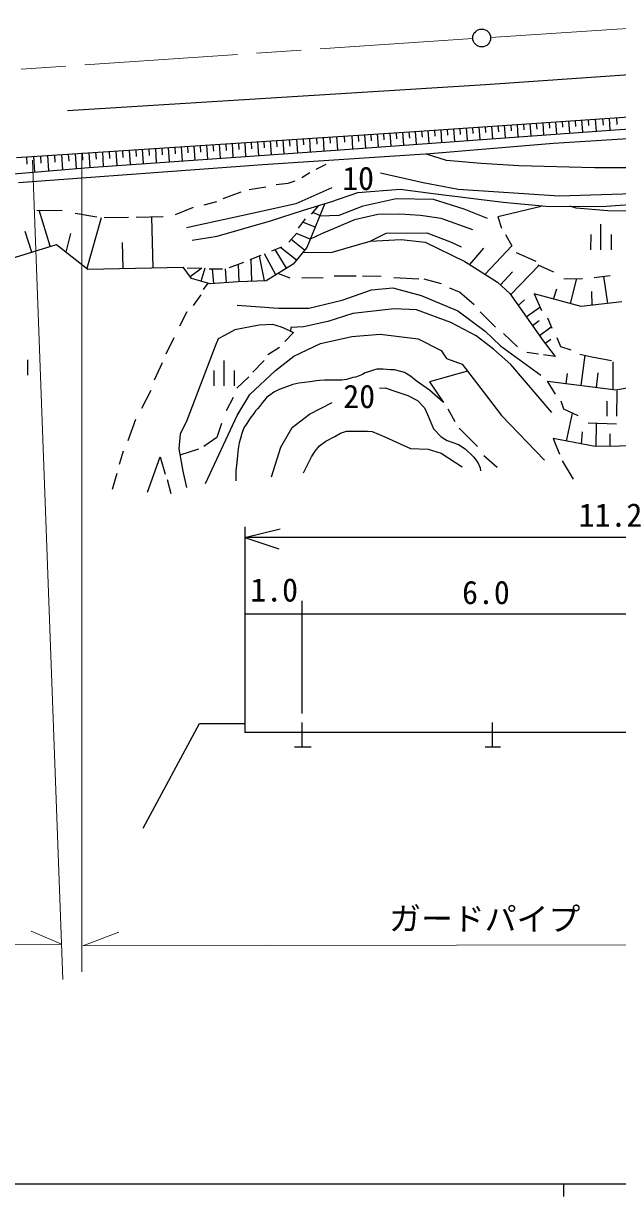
# Model space of a CAD drawing. Units: millimetres, scale not verified. Extents: x 40000 to 680000, y 20000 to 380000.
# Drawn here: x 225634 to 272236, y 204000 to 295974 of the extents above; entities that cross this region are included whole.
import ezdxf
from ezdxf.enums import TextEntityAlignment as Align

# ---------------------------------------------------------------- set-up
doc = ezdxf.new("R2010")
doc.units = ezdxf.units.MM
doc.header["$LTSCALE"] = 1000
doc.linetypes.add('CHAIN', pattern=[18.5, 12, -1.5, 3.5, -1.5])
for name, color, linetype, lineweight in [('M-BGD', 7, 'Continuous', 25), ('M-BMK', 2, 'CHAIN', 13), ('M-BMK-SRVR', 3, 'Continuous', 25), ('M-STR-HTXT', 7, 'Continuous', 13), ('M-TTL-BAND', 7, 'Continuous', 25)]:
    doc.layers.add(name, color=color, linetype=linetype, lineweight=lineweight)
doc.styles.add('ＭＳ ゴシック', font='')
doc.styles.get('ＭＳ ゴシック').set_extended_font_data('MS Gothic')

msp = doc.modelspace()

# ---------------------------------------------------------------- linework, layer by layer
at = {"layer": 'M-BGD'}
for p, q in [((299937, 293853), (261883, 291149)), ((261883, 291149), (229100, 289122)), ((256298, 287502), (283820, 289397)), ((271674, 287609), (293550, 289073)), ((261856, 287885), (261890, 287413)), ((262355, 287919), (262426, 286940)), ((262854, 287953), (262888, 287483)), ((263353, 287988), (263423, 287012)), ((263852, 288022), (263886, 287553)), ((264352, 288057), (264422, 287084)), ((264854, 288091), (264888, 287623)), ((265356, 288126), (265426, 287157)), ((265860, 288160), (265894, 287694)), ((266364, 288195), (266434, 287230)), ((266870, 288230), (266904, 287765)), ((267377, 288265), (267446, 287303)), ((267885, 288300), (267919, 287836)), ((268394, 288335), (268463, 287376)), ((268905, 288370), (268938, 287907)), ((269416, 288405), (269485, 287450)), ((269929, 288441), (269963, 287979)), ((270486, 288479), (270555, 287528)), ((271063, 288519), (271100, 288010)), ((271568, 288554), (271637, 287606)), ((272141, 288593), (272180, 288058)), ((225090, 285466), (256298, 287502)), ((248063, 286965), (248131, 285908)), ((248628, 287001), (248659, 286513)), ((249135, 287034), (249203, 285984)), ((249658, 287069), (249689, 286585)), ((249758, 286023), (271674, 287609)), ((250189, 287103), (250257, 286059)), ((250780, 287136), (250811, 286661)), ((251380, 287181), (251454, 286146)), ((251878, 287213), (251915, 286713)), ((252377, 287246), (252452, 286218)), ((252876, 287279), (252912, 286783)), ((253375, 287311), (253449, 286290)), ((253874, 287344), (253910, 286853)), ((254373, 287376), (254447, 286362)), ((254872, 287409), (254907, 286923)), ((255371, 287441), (255444, 286434)), ((255870, 287474), (255905, 286993)), ((256369, 287506), (256441, 286507)), ((256868, 287541), (256902, 287063)), ((257367, 287575), (257439, 286579)), ((257866, 287610), (257900, 287133)), ((258364, 287644), (258436, 286651)), ((258863, 287678), (258898, 287203)), ((259362, 287713), (259434, 286723)), ((259861, 287747), (259895, 287273)), ((260360, 287782), (260431, 286795)), ((260858, 287816), (260893, 287343)), ((261357, 287850), (261428, 286867)), ((285438, 287751), (267222, 286552)), ((233922, 286042), (233995, 284909)), ((234439, 286076), (234473, 285539)), ((234956, 286109), (235029, 284982)), ((235468, 286143), (235503, 285611)), ((235981, 286176), (236053, 285055)), ((236489, 286209), (236523, 285681)), ((236997, 286243), (237069, 285126)), ((237500, 286275), (237534, 285751)), ((238004, 286308), (238076, 285197)), ((238503, 286341), (238536, 285821)), ((239002, 286373), (239073, 285268)), ((239500, 286406), (239534, 285890)), ((239999, 286438), (240071, 285338)), ((240498, 286471), (240532, 285957)), ((240997, 286504), (241068, 285409)), ((241496, 286536), (241529, 286023)), ((241995, 286569), (242066, 285479)), ((242494, 286601), (242527, 286089)), ((242993, 286634), (243063, 285550)), ((243492, 286666), (243525, 286155)), ((243991, 286699), (244061, 285620)), ((244490, 286731), (244523, 286221)), ((244989, 286764), (245058, 285691)), ((245488, 286797), (245521, 286288)), ((245987, 286829), (246056, 285761)), ((246486, 286862), (246519, 286354)), ((247049, 286898), (247118, 285836)), ((247569, 286932), (247600, 286449)), ((267222, 286552), (257545, 285759)), ((225862, 285516), (225899, 284946)), ((226417, 285552), (226497, 284318)), ((226968, 285588), (227004, 285022)), ((227518, 285624), (227597, 284411)), ((228064, 285660), (228100, 285098)), ((228609, 285695), (228687, 284504)), ((229150, 285731), (229186, 285173)), ((229691, 285766), (229767, 284596)), ((230227, 285801), (230263, 285248)), ((230763, 285836), (230837, 284686)), ((230770, 284681), (249758, 286023)), ((231294, 285870), (231330, 285322)), ((231825, 285905), (231899, 284761)), ((232352, 285939), (232387, 285395)), ((232878, 285974), (232952, 284835)), ((233400, 286008), (233435, 285467)), ((257545, 285759), (244411, 284884)), ((258810, 285225), (257237, 285738)), ((261535, 284981), (258810, 285225)), ((220483, 283807), (230770, 284681)), ((244411, 284884), (225240, 283482)), ((247461, 283888), (248091, 284295)), ((248599, 284559), (249392, 284945)), ((256996, 283482), (253641, 284234)), ((264503, 284818), (261535, 284981)), ((270439, 284656), (264503, 284818)), ((274831, 284656), (270439, 284656)), ((245448, 283339), (246404, 283461)), ((246404, 283461), (246953, 283644)), ((259740, 282953), (256996, 283482)), ((241301, 282262), (242724, 282770)), ((243334, 282953), (244655, 283177)), ((249819, 283095), (246993, 281835)), ((249758, 281998), (251873, 282729)), ((251873, 282729), (255186, 282973)), ((255186, 282973), (257768, 282648)), ((257768, 282648), (263258, 281957)), ((267649, 282445), (259740, 282953)), ((277408, 282729), (267649, 282445)), ((237560, 281001), (238983, 281571)), ((239817, 281754), (240793, 282018)), ((246993, 281835), (243578, 281083)), ((247603, 281347), (249758, 281998)), ((248239, 281012), (248814, 281713)), ((250409, 280940), (252279, 281672)), ((252279, 281672), (254882, 282241)), ((254882, 282241), (257768, 282201)), ((257768, 282201), (260188, 281449)), ((260188, 281449), (262017, 280717)), ((266249, 281629), (262846, 280803)), ((263258, 281957), (266897, 281632)), ((266897, 281632), (271349, 281652)), ((268986, 281494), (268492, 281639)), ((271486, 281271), (268986, 281494)), ((271349, 281652), (275903, 281957)), ((226683, 281327), (228676, 281306)), ((227734, 278504), (226858, 281325)), ((229692, 281103), (231400, 280818)), ((230644, 276780), (231758, 280755)), ((231969, 280757), (233880, 280778)), ((234470, 280778), (236584, 280839)), ((235798, 276812), (235711, 280814)), ((243578, 281083), (238414, 279944)), ((245001, 280493), (247603, 281347)), ((247222, 279914), (247751, 280666)), ((248891, 280915), (248346, 281142)), ((248883, 280895), (250409, 280940)), ((251608, 280574), (250185, 279964)), ((253438, 281001), (251608, 280574)), ((255146, 281022), (253438, 281001)), ((256772, 280920), (255146, 281022)), ((258399, 280676), (256772, 280920)), ((260879, 279782), (258399, 280676)), ((262846, 280803), (263131, 279929)), ((279822, 281250), (271486, 281271)), ((226280, 278053), (225781, 279661)), ((240833, 279294), (245001, 280493)), ((248508, 279992), (247555, 280387)), ((250185, 279964), (249006, 279477)), ((270926, 278231), (270929, 280231)), ((228980, 278049), (229360, 279498)), ((233446, 276761), (233402, 278796)), ((238861, 278989), (240833, 279294)), ((246449, 278836), (247080, 279527)), ((247671, 278187), (246629, 279033)), ((248125, 279068), (247063, 279509)), ((249006, 279477), (248125, 279068)), ((249860, 278033), (252828, 278907)), ((252828, 278907), (254089, 279538)), ((252828, 278907), (255268, 279029)), ((254089, 279538), (257281, 279558)), ((255268, 279029), (257138, 278826)), ((257138, 278826), (260269, 277301)), ((257281, 279558), (259131, 278846)), ((259131, 278846), (259964, 278460)), ((263456, 279421), (263944, 278546)), ((270128, 279432), (270126, 278232)), ((271728, 279430), (271726, 278230)), ((224676, 277555), (228213, 278653)), ((228213, 278653), (230693, 276701)), ((243420, 277474), (244274, 277799)), ((245424, 276264), (244545, 277915)), ((245128, 278145), (245901, 278450)), ((246275, 276788), (245379, 278244)), ((247041, 277410), (245807, 278413)), ((247528, 278010), (249860, 278033)), ((260643, 277067), (261749, 278351)), ((261845, 276313), (263944, 278546)), ((264289, 278018), (265814, 277327)), ((230693, 276701), (238175, 276864)), ((241794, 276844), (242932, 277271)), ((242554, 275728), (242503, 277110)), ((243554, 275765), (243489, 277500)), ((244553, 275802), (244159, 277755)), ((260269, 277301), (262831, 275695)), ((263851, 274709), (266079, 277015)), ((265977, 277062), (267217, 276493)), ((238480, 276783), (239497, 276803)), ((238702, 276139), (239619, 276806)), ((239587, 275758), (239879, 276811)), ((240208, 276742), (241245, 276742)), ((240560, 275583), (240474, 276742)), ((241557, 275657), (241477, 276742)), ((246546, 276000), (245582, 276362)), ((249148, 276020), (247461, 276000)), ((251730, 276163), (250002, 276163)), ((253702, 276142), (252218, 276163)), ((256650, 275919), (254699, 276020)), ((263050, 275490), (264002, 276511)), ((268010, 275944), (269494, 275985)), ((268558, 274009), (269053, 275973)), ((270409, 276066), (271649, 276208)), ((271481, 274030), (271171, 276154)), ((239746, 275116), (240131, 275607)), ((250643, 274282), (252940, 275095)), ((252940, 275095), (254607, 275238)), ((254607, 275238), (256823, 274648)), ((258419, 275553), (257077, 275919)), ((259842, 274902), (259090, 275228)), ((262831, 275695), (263786, 274801)), ((267217, 274363), (267469, 275159)), ((238973, 273855), (239563, 274709)), ((248020, 273652), (250643, 274282)), ((256823, 274648), (259710, 273449)), ((260981, 273906), (259842, 274902)), ((263786, 274801), (266409, 271100)), ((264445, 273871), (264948, 274310)), ((269392, 273789), (265692, 274765)), ((265692, 274765), (266261, 273464)), ((272564, 274155), (269392, 273789)), ((270238, 273887), (270225, 274957)), ((237895, 272269), (238485, 273388)), ((242409, 273876), (245641, 273652)), ((245641, 273652), (248020, 273652)), ((251476, 273245), (249504, 272595)), ((254709, 273611), (251476, 273245)), ((256457, 273510), (254709, 273611)), ((259161, 272534), (256457, 273510)), ((259710, 273449), (261845, 271843)), ((262668, 272158), (261448, 273357)), ((265079, 272976), (266140, 273740)), ((244117, 272310), (242226, 271944)), ((245194, 272371), (244117, 272310)), ((245885, 272168), (245194, 272371)), ((249504, 272595), (247613, 272188)), ((261133, 271477), (259161, 272534)), ((265564, 272292), (266094, 272674)), ((266749, 272895), (267075, 272081)), ((236818, 270074), (237448, 271355)), ((241392, 271517), (240904, 271253)), ((242226, 271944), (241392, 271517)), ((246536, 271863), (245885, 272168)), ((246826, 271756), (246134, 271045)), ((246536, 271863), (246826, 271756)), ((246617, 272127), (246577, 271843)), ((247613, 272188), (246617, 272127)), ((248930, 270892), (251390, 271421)), ((251390, 271421), (253606, 271624)), ((253606, 271624), (256594, 271258)), ((262495, 270440), (261133, 271477)), ((261845, 271843), (263064, 270704)), ((264376, 270613), (263278, 271670)), ((266111, 271520), (267034, 272184)), ((267481, 271350), (267766, 270658)), ((240660, 270684), (238444, 264849)), ((240904, 271253), (240660, 270684)), ((245707, 270577), (244813, 269987)), ((246856, 269896), (248930, 270892)), ((256594, 271258), (258404, 270323)), ((263857, 269240), (262495, 270440)), ((263064, 270704), (266216, 268407)), ((266409, 271100), (267344, 269860)), ((266562, 270897), (267006, 271217)), ((267766, 270658), (268579, 270374)), ((225951, 269601), (225950, 268401)), ((241368, 267560), (241371, 269560)), ((244528, 269540), (243634, 268646)), ((245392, 268757), (246856, 269896)), ((258404, 270323), (258810, 269693)), ((258810, 269693), (260051, 269266)), ((266023, 270043), (265108, 270186)), ((267344, 269860), (266429, 270003)), ((269270, 270048), (270206, 269845)), ((269389, 267594), (269693, 269956)), ((270206, 269845), (271751, 269560)), ((235923, 268041), (236533, 269383)), ((240570, 268761), (240568, 267561)), ((242170, 268759), (242168, 267559)), ((243400, 266887), (245392, 268757)), ((252447, 268574), (252223, 268452)), ((252691, 268656), (252447, 268574)), ((253016, 268757), (252691, 268656)), ((253362, 268859), (253016, 268757)), ((253850, 268859), (253362, 268859)), ((254419, 268818), (253850, 268859)), ((254744, 268818), (254419, 268818)), ((255232, 268696), (254744, 268818)), ((255517, 268595), (255232, 268696)), ((255984, 268330), (255517, 268595)), ((260478, 268708), (257489, 267863)), ((260051, 269266), (261779, 267009)), ((267090, 265479), (263857, 269240)), ((270575, 267441), (270722, 268588)), ((271889, 267272), (271889, 269431)), ((243308, 268280), (242373, 267385)), ((246775, 267660), (246348, 267497)), ((247242, 267761), (246775, 267660)), ((247690, 267822), (247242, 267761)), ((248117, 267883), (247690, 267822)), ((248625, 267944), (248117, 267883)), ((248848, 267985), (248625, 267944)), ((249255, 268005), (248848, 267985)), ((249723, 268005), (249255, 268005)), ((250150, 268005), (249723, 268005)), ((250617, 268005), (250150, 268005)), ((250963, 268046), (250617, 268005)), ((251247, 268127), (250963, 268046)), ((251471, 268208), (251247, 268127)), ((251674, 268249), (251471, 268208)), ((251959, 268351), (251674, 268249)), ((252223, 268452), (251959, 268351)), ((256452, 267944), (255984, 268330)), ((257489, 267212), (256452, 267944)), ((257489, 267863), (258587, 266257)), ((267359, 266917), (266749, 267934)), ((266749, 267934), (272117, 267243)), ((268204, 267747), (268305, 268535)), ((272117, 267243), (277159, 268219)), ((234907, 265804), (235639, 267228)), ((242404, 265240), (243400, 266887)), ((244945, 266806), (244721, 266663)), ((245270, 267070), (244945, 266806)), ((245697, 267273), (245270, 267070)), ((246348, 267497), (245697, 267273)), ((253565, 267375), (254012, 267395)), ((254012, 267395), (254846, 267131)), ((254846, 267131), (255781, 266806)), ((255781, 266806), (256533, 266419)), ((258587, 266257), (257489, 267212)), ((261779, 267009), (263120, 265240)), ((272190, 265172), (272193, 267172)), ((242089, 266653), (241540, 265596)), ((244152, 265931), (244010, 265789)), ((244396, 266257), (244152, 265931)), ((244538, 266440), (244396, 266257)), ((244721, 266663), (244538, 266440)), ((248076, 265342), (249845, 266257)), ((256533, 266419), (257082, 265850)), ((257082, 265850), (257326, 265322)), ((268010, 265738), (267807, 266348)), ((271392, 266373), (271390, 265173)), ((233850, 263283), (234460, 264951)), ((239923, 259914), (242404, 265240)), ((243420, 265017), (243156, 264610)), ((243705, 265403), (243420, 265017)), ((243847, 265606), (243705, 265403)), ((244010, 265789), (243847, 265606)), ((246714, 264305), (248076, 265342)), ((257326, 265322), (257530, 264813)), ((258912, 265769), (259481, 264773)), ((263120, 265240), (266516, 261723)), ((269148, 265210), (268010, 265738)), ((268234, 263229), (268699, 265418)), ((238444, 264849), (237936, 263771)), ((241174, 264620), (240808, 263502)), ((242932, 264264), (242770, 263817)), ((243156, 264610), (242932, 264264)), ((245819, 262760), (246714, 264305)), ((250516, 263858), (250983, 264000)), ((250983, 264000), (251451, 264020)), ((251451, 264020), (252630, 264020)), ((252630, 264020), (252996, 263980)), ((252996, 263980), (253992, 263553)), ((257530, 264813), (257794, 264203)), ((257794, 264203), (258404, 263553)), ((259807, 264244), (261250, 262801)), ((269418, 263009), (269489, 263964)), ((272157, 264559), (269921, 264640)), ((270554, 262811), (270589, 264616)), ((237936, 263771), (237814, 262633)), ((240808, 263502), (239791, 262811)), ((242546, 263085), (242485, 262618)), ((242648, 263431), (242546, 263085)), ((242770, 263817), (242648, 263431)), ((248869, 262862), (249357, 263228)), ((249357, 263228), (250048, 263593)), ((250048, 263593), (250516, 263858)), ((253992, 263553), (254887, 263146)), ((254887, 263146), (256005, 262638)), ((258404, 263553), (258871, 263289)), ((258871, 263289), (259766, 262963)), ((270490, 262811), (267197, 263421)), ((267197, 263421), (267685, 262201)), ((271657, 262823), (271647, 263804)), ((233159, 261413), (233484, 262470)), ((237814, 262633), (238139, 260884)), ((239364, 262607), (237908, 262128)), ((242485, 262618), (242424, 262089)), ((245087, 260422), (245819, 262760)), ((248218, 262008), (248523, 262435)), ((248523, 262435), (248869, 262862)), ((256005, 262638), (257387, 262597)), ((257387, 262597), (258404, 262272)), ((258404, 262272), (259522, 261540)), ((259766, 262963), (260294, 262618)), ((260294, 262618), (260925, 261987)), ((274434, 262851), (270490, 262811)), ((235375, 259238), (236350, 262003)), ((236350, 262003), (236737, 260640)), ((242383, 261540), (242302, 260910)), ((242424, 262089), (242383, 261540)), ((247608, 260747), (248218, 262008)), ((259522, 261540), (260051, 261215)), ((260925, 261987), (261270, 261560)), ((261270, 261560), (261453, 261133)), ((261758, 262089), (262795, 261194)), ((267888, 261672), (268742, 260249)), ((232630, 259461), (232996, 260722)), ((238139, 260884), (238424, 259604)), ((242302, 260381), (242282, 260117)), ((242302, 260910), (242302, 260381)), ((261453, 261133), (261474, 260910)), ((236920, 260214), (237204, 259116)), ((242995, 256497), (242995, 240392)), ((242995, 255672), (245764, 256343)), ((298164, 255672), (242995, 255672)), ((242995, 255672), (245661, 254795)), ((247469, 250709), (247469, 241869)), ((298164, 249670), (242995, 249670)), ((235028, 232887), (239431, 241092)), ((239431, 241092), (242995, 241092)), ((247469, 241169), (247469, 239224)), ((262412, 241169), (262412, 239224)), ((298164, 240392), (242995, 240392)), ((248203, 239224), (246902, 239224)), ((263052, 239224), (261845, 239224))]:
    msp.add_line(p, q, dxfattribs=at)
msp.add_lwpolyline([(249280, 281853), (247852, 278409), (246795, 277108), (244681, 275807), (242485, 275726), (240289, 275563), (238826, 275970), (238175, 276864)], dxfattribs=at)
at = {"layer": 'M-BMK'}
for p, q in [((360370, 300988), (272184, 295520)), ((272184, 295520), (262281, 294880)), ((260884, 294788), (186528, 289763))]:
    msp.add_line(p, q, dxfattribs=at)
at = {"layer": 'M-BMK-SRVR'}
msp.add_circle((261582, 294835), 700, dxfattribs=at)
at = {"layer": 'M-STR-HTXT'}
for p, q in [((226335, 285265), (228722, 221023)), ((230226, 285818), (230226, 221623)), ((228619, 223798), (226229, 224797)), ((230298, 223668), (233106, 224738)), ((191365, 223454), (228619, 223798)), ((230298, 223668), (312152, 223802))]:
    msp.add_line(p, q, dxfattribs=at)
at = {"layer": 'M-TTL-BAND'}
for p, q in [((40000, 205000), (579000, 205000)), ((268000, 205000), (268000, 204000))]:
    msp.add_line(p, q, dxfattribs=at)

# ---------------------------------------------------------------- texts
at = {"layer": 'M-BGD', "style": 'ＭＳ ゴシック'}
for s, p in [('10', (251882, 283834)), ('20', (251970, 266738)), ('6.0', (261912, 251365))]:
    msp.add_text(s, height=1833, dxfattribs=at).set_placement(p, align=Align.MIDDLE_CENTER)
for s, p in [('11.2', (271685, 255968)), ('1.0', (245301, 250098))]:
    msp.add_text(s, height=1833, dxfattribs=at).set_placement(p, align=Align.BOTTOM_CENTER)
at = {"layer": 'M-STR-HTXT', "style": 'ＭＳ ゴシック'}
msp.add_text('ガードパイプ', height=1833, rotation=359.792, dxfattribs=at).set_placement((261809, 224307), align=Align.BOTTOM_CENTER)

doc.saveas('drawing.dxf')
